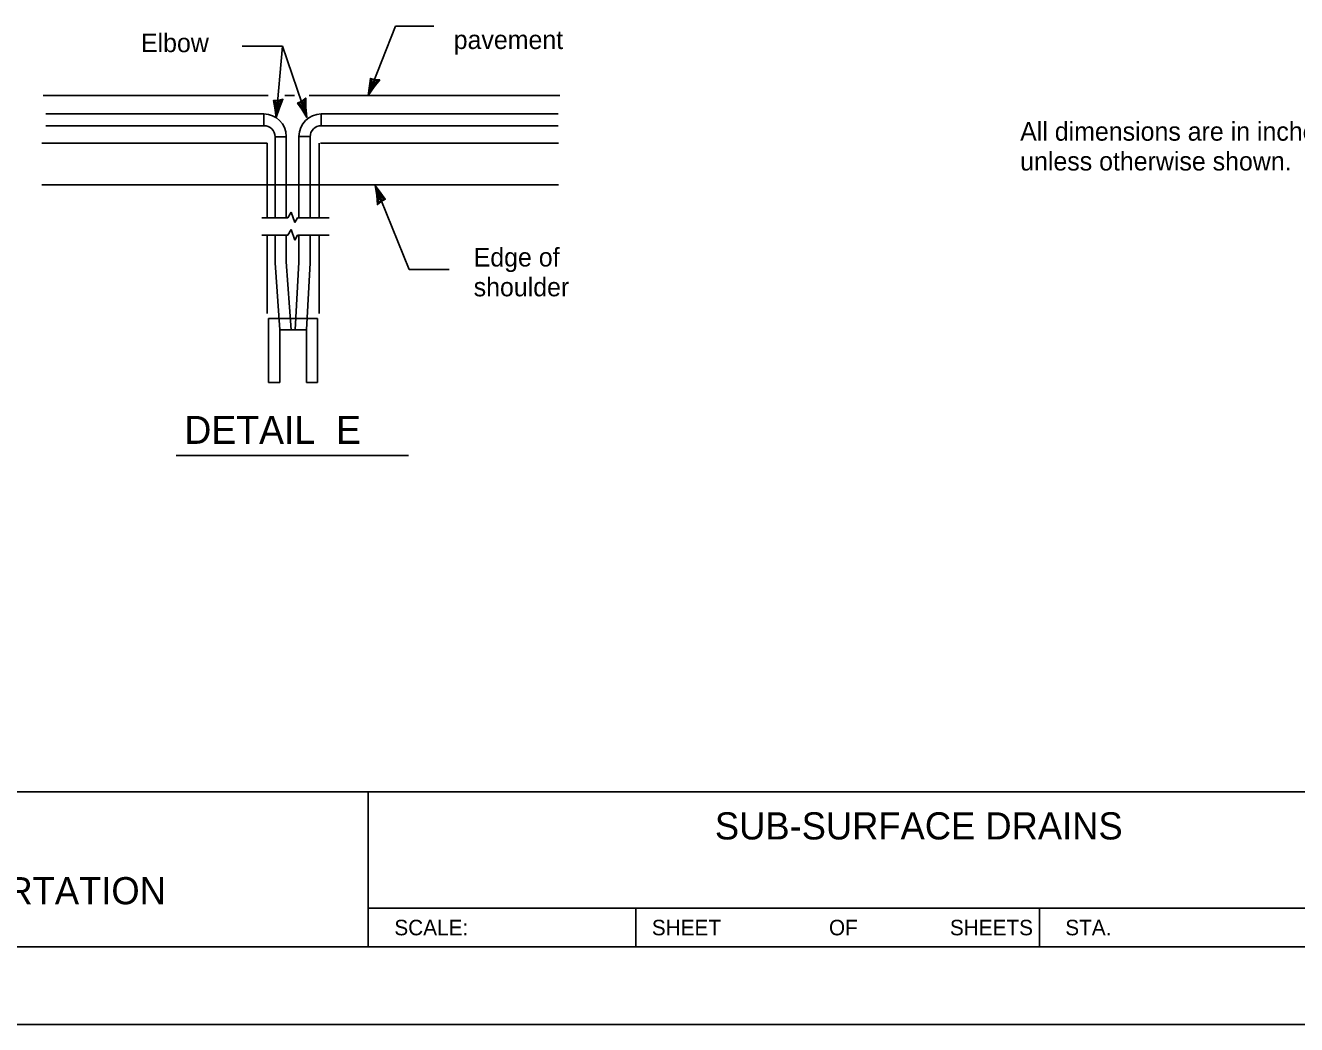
# Model space of a CAD drawing. Extents: x 600886 to 602246, y 1107 to 1547.
# Drawn here: x 601936.9 to 602100.7, y 1107 to 1235.7 of the extents above; entities that cross this region are included whole.
import ezdxf

# ---------------------------------------------------------------- set-up
doc = ezdxf.new("R2010")
doc.units = 0
for name, color, linetype in [('Design_EX_Roadway Notes', 7, 'Continuous'), ('Drainage_PR_Pipe Culvert', 7, 'Continuous'), ('Level 48', 7, 'Continuous'), ('Sheets_50 Reference Boundary', 7, 'Continuous'), ('Sheets_General Details', 7, 'Continuous'), ('Sheets_Printer Plotting Border', 7, 'Continuous'), ('Topo_EOP', 7, 'Continuous'), ('Topo_Shoulder', 7, 'Continuous')]:
    doc.layers.add(name, color=color, linetype=linetype)

msp = doc.modelspace()

# ---------------------------------------------------------------- linework, layer by layer
at = {"layer": 'Design_EX_Roadway Notes'}
for p, q in [((601981.07, 1226.68), (601984.57, 1235.63)), ((601984.57, 1235.63), (601989.5, 1235.63)), ((601970.02, 1233.04), (601964.82, 1233.04)), ((601970.02, 1233.04), (601969.2, 1223.86)), ((601973.17, 1223.86), (601970.02, 1233.04)), ((601981.97, 1215.1), (601986.35, 1204.28)), ((601986.35, 1204.28), (601991.48, 1204.28))]:
    msp.add_line(p, q, dxfattribs=at)
for points in [[(601981.92, 1228.73), (601981.35, 1228.88), (601981.25, 1227.92), (601981.07, 1226.7), (601981.83, 1227.78), (601982.56, 1228.69), (601981.92, 1228.73), (601981.53, 1228.78), (601981.36, 1227.45), (601982.3, 1228.61), (601981.75, 1228.6), (601981.6, 1228.01), (601981.95, 1228.49)], [(601969.45, 1226.05), (601968.86, 1226.03), (601969.03, 1225.08), (601969.2, 1223.86), (601969.63, 1225.11), (601970.08, 1226.2), (601969.45, 1226.05), (601969.06, 1225.99), (601969.27, 1224.67), (601969.85, 1226.04), (601969.33, 1225.88), (601969.34, 1225.28), (601969.55, 1225.83)], [(601972.51, 1225.97), (601971.97, 1225.71), (601972.52, 1224.91), (601973.17, 1223.86), (601973.05, 1225.18), (601973.02, 1226.35), (601972.51, 1225.97), (601972.17, 1225.75), (601972.91, 1224.63), (601972.87, 1226.12), (601972.46, 1225.75), (601972.72, 1225.21), (601972.69, 1225.81)], [(601982.74, 1213.03), (601983.26, 1213.32), (601982.67, 1214.09), (601981.97, 1215.1), (601982.16, 1213.79), (601982.25, 1212.62), (601982.74, 1213.03), (601983.06, 1213.27), (601982.27, 1214.35), (601982.39, 1212.87), (601982.77, 1213.25), (601982.48, 1213.78), (601982.55, 1213.18)]]:
    msp.add_lwpolyline(points, dxfattribs=at)
at = {"layer": 'Drainage_PR_Pipe Culvert'}
for p, q in [((601939.55, 1224.3), (601967.61, 1224.3)), ((601967.61, 1224.3), (601967.61, 1222.79)), ((601975.02, 1224.3), (602005.54, 1224.3)), ((601975.02, 1224.3), (601975.02, 1222.79)), ((601939.55, 1222.79), (601967.61, 1222.79)), ((601975.02, 1222.79), (602005.54, 1222.79)), ((601939.01, 1220.54), (601968.04, 1220.54)), ((601968.04, 1220.54), (601968.04, 1210.93)), ((601969.06, 1221.35), (601970.49, 1221.35)), ((601969.06, 1221.35), (601969.06, 1210.93)), ((601970.49, 1221.42), (601970.49, 1210.93)), ((601972.14, 1221.42), (601973.58, 1221.42)), ((601972.14, 1221.42), (601972.14, 1210.93)), ((601973.58, 1221.35), (601973.58, 1210.93)), ((601974.74, 1220.54), (601974.74, 1210.93)), ((601974.93, 1220.54), (602005.56, 1220.54)), ((601967.35, 1210.93), (601970.7, 1210.93)), ((601970.7, 1210.93), (601971.13, 1211.66)), ((601971.13, 1211.66), (601971.63, 1210.31)), ((601971.63, 1210.31), (601971.97, 1210.93)), ((601971.97, 1210.93), (601976.04, 1210.93)), ((601967.35, 1208.68), (601970.7, 1208.68)), ((601968.04, 1208.68), (601968.04, 1198.58)), ((601969.06, 1208.68), (601969.06, 1205.13)), ((601970.49, 1208.68), (601970.49, 1205.13)), ((601970.7, 1208.68), (601971.13, 1209.41)), ((601971.13, 1209.41), (601971.63, 1208.06)), ((601971.63, 1208.06), (601971.97, 1208.68)), ((601971.97, 1208.68), (601976.04, 1208.68)), ((601972.14, 1208.68), (601972.14, 1205.13)), ((601973.58, 1208.68), (601973.58, 1205.13)), ((601974.74, 1208.68), (601974.74, 1198.58)), ((601970.49, 1205.24), (601971.12, 1196.5)), ((601972.14, 1205.21), (601971.66, 1196.5)), ((601969.06, 1205.13), (601969.68, 1196.5)), ((601973.58, 1205.13), (601973.1, 1196.5)), ((601968.24, 1197.94), (601974.54, 1197.94)), ((601968.24, 1197.94), (601968.24, 1189.72)), ((601974.54, 1197.94), (601974.54, 1189.72)), ((601969.68, 1196.5), (601973.1, 1196.5)), ((601969.68, 1196.5), (601969.68, 1189.72)), ((601973.1, 1196.5), (601973.1, 1189.72)), ((601969.68, 1189.72), (601968.24, 1189.72)), ((601973.1, 1189.72), (601974.54, 1189.72))]:
    msp.add_line(p, q, dxfattribs=at)
for centre, radius, start, end in [((601967.62, 1221.42), 2.88, 0, 90), ((601975.02, 1221.42), 2.88, 90, 180), ((601967.62, 1221.35), 1.44, 0, 90), ((601975.02, 1221.35), 1.44, 90, 180)]:
    msp.add_arc(centre, radius, start, end, dxfattribs=at)
at = {"layer": 'Level 48'}
msp.add_lwpolyline([(601565.56, 1546.98), (602245.56, 1546.98), (602245.56, 1106.98), (601565.56, 1106.98)], close=True, dxfattribs=at)
at = {"layer": 'Sheets_50 Reference Boundary'}
msp.add_lwpolyline([(601605.56, 1536.97), (602235.56, 1536.97), (602235.56, 1136.98), (601605.56, 1136.98)], close=True, dxfattribs=at)
at = {"layer": 'Sheets_General Details'}
for p, q in [((601956.32, 1180.3), (601986.25, 1180.3)), ((601605.56, 1136.98), (602235.56, 1136.98)), ((601981.05, 1136.98), (601981.05, 1116.98)), ((601981.05, 1121.98), (602135.05, 1121.98)), ((602015.56, 1121.98), (602015.56, 1116.98)), ((602067.56, 1121.98), (602067.56, 1116.98)), ((602245.56, 1106.98), (601565.56, 1106.98))]:
    msp.add_line(p, q, dxfattribs=at)
msp.add_lwpolyline([(601605.56, 1536.98), (602235.56, 1536.98), (602235.56, 1116.98), (601605.56, 1116.98)], close=True, dxfattribs=at)
at = {"layer": 'Sheets_Printer Plotting Border'}
msp.add_lwpolyline([(601565.56, 1106.98), (602245.56, 1106.98), (602245.56, 1546.98), (601565.56, 1546.98)], close=True, dxfattribs=at)
at = {"layer": 'Topo_EOP'}
for p, q in [((601939.19, 1226.68), (601968.19, 1226.68)), ((601970.31, 1226.68), (601971.57, 1226.68)), ((601973.47, 1226.68), (602005.74, 1226.68))]:
    msp.add_line(p, q, dxfattribs=at)
at = {"layer": 'Topo_Shoulder'}
msp.add_line((601939.01, 1215.19), (602005.56, 1215.19), dxfattribs=at)

# ---------------------------------------------------------------- texts
at = {"layer": 'Design_EX_Roadway Notes'}
for s, p in [('Elbow', (601951.79, 1232.27)), ('pavement', (601992.08, 1232.67)), ('Edge of', (601994.65, 1204.65)), ('shoulder', (601994.65, 1200.81))]:
    msp.add_text(s, height=2.4, dxfattribs=at).set_placement(p)
at = {"layer": 'Sheets_General Details'}
for s, height, p in [('All dimensions are in inches (millimeters)', 2.4, (602065.05, 1220.86)), ('unless otherwise shown.', 2.4, (602065.05, 1217.02)), ('DETAIL  E', 3.6, (601957.38, 1181.8)), ('      SUB-SURFACE DRAINS      ', 3.5, (602017.92, 1130.83)), ('DEPARTMENT OF TRANSPORTATION', 3.5, (601870.49, 1122.48)), ('SCALE:          ', 2, (601984.43, 1118.48)), ('SHEET', 2, (602017.6, 1118.48)), ('OF', 2, (602040.42, 1118.48)), ('SHEETS', 2, (602056, 1118.48)), ('STA.', 2, (602070.86, 1118.48))]:
    msp.add_text(s, height=height, dxfattribs=at).set_placement(p)

doc.saveas('drawing.dxf')
